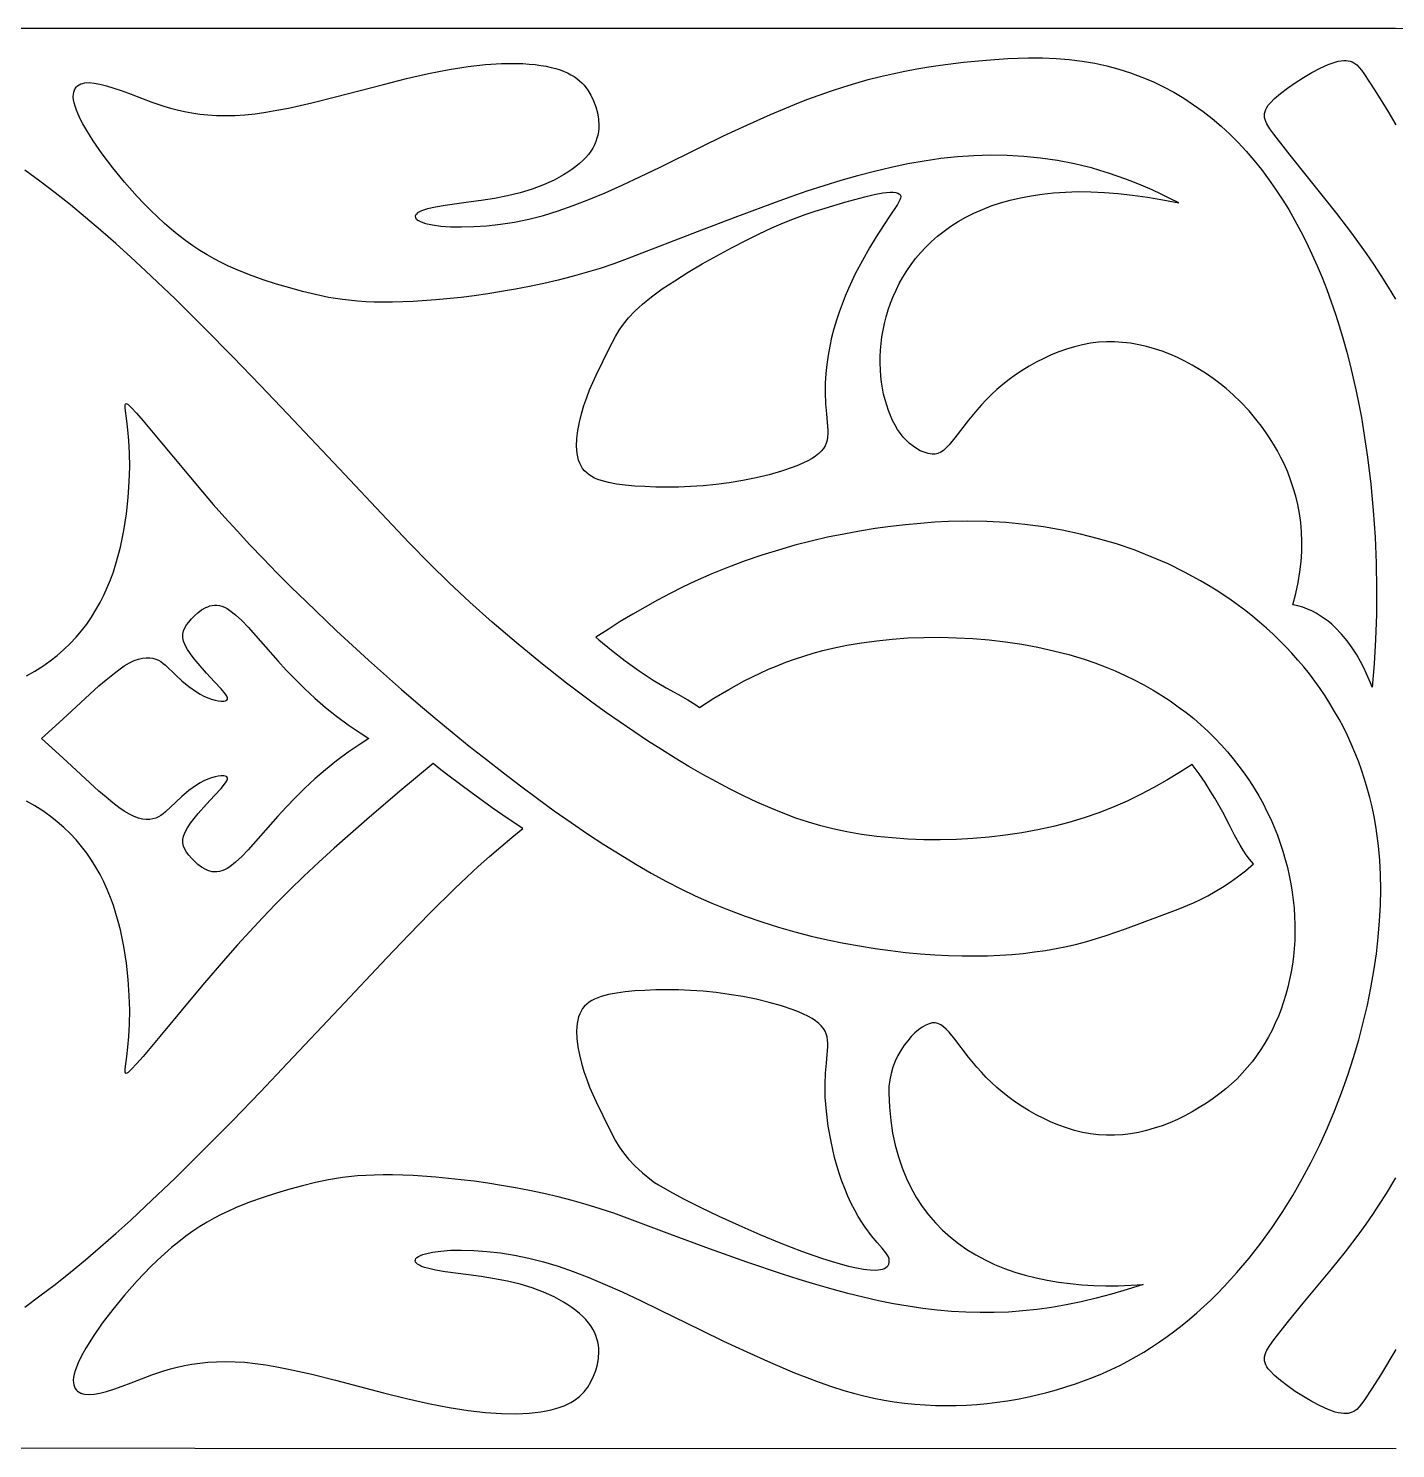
# Model space of a CAD drawing. Extents: x 1205.4 to 1284.4, y 603.9 to 617.9.
# Drawn here: x 1231.42 to 1244.88, y 603.9 to 617.88 of the extents above; entities that cross this region are included whole.
import ezdxf

# ---------------------------------------------------------------- set-up
doc = ezdxf.new("R2010")
doc.units = 0
doc.layers.add('LAYER_1', color=18, linetype='CONTINUOUS')

msp = doc.modelspace()

# ---------------------------------------------------------------- linework, layer by layer
at = {"layer": 'LAYER_1'}
for points in [[(1256.706, 617.871), (1244.879, 617.876), (1233.053, 617.877), (1227.137, 617.874), (1221.216, 617.868)], [(1242.745, 616.159), (1242.657, 616.204), (1242.57, 616.247), (1242.483, 616.288), (1242.396, 616.325), (1242.31, 616.361), (1242.224, 616.394), (1242.139, 616.424), (1242.054, 616.453), (1241.969, 616.479), (1241.885, 616.503), (1241.801, 616.524), (1241.717, 616.544), (1241.55, 616.576), (1241.384, 616.6), (1241.22, 616.617), (1241.055, 616.626), (1240.892, 616.628), (1240.728, 616.623), (1240.565, 616.612), (1240.402, 616.595), (1240.239, 616.571), (1240.076, 616.543), (1239.912, 616.509), (1239.748, 616.47), (1239.583, 616.427), (1239.418, 616.38), (1239.251, 616.328), (1239.084, 616.274), (1238.915, 616.216), (1238.744, 616.155), (1238.399, 616.027), (1238.047, 615.891), (1237.315, 615.608), (1237.184, 615.56), (1237.049, 615.515), (1236.912, 615.474), (1236.773, 615.435), (1236.634, 615.399), (1236.494, 615.367), (1236.354, 615.337), (1236.215, 615.31), (1236.077, 615.286), (1235.942, 615.264), (1235.809, 615.245), (1235.679, 615.229), (1235.432, 615.204), (1235.206, 615.188), (1235.004, 615.182), (1234.911, 615.182), (1234.823, 615.183), (1234.74, 615.187), (1234.66, 615.193), (1234.512, 615.209), (1234.375, 615.23), (1234.245, 615.257), (1234.119, 615.288), (1233.992, 615.323), (1233.863, 615.361), (1233.73, 615.403), (1233.595, 615.451), (1233.458, 615.507), (1233.389, 615.538), (1233.319, 615.572), (1233.25, 615.609), (1233.18, 615.648), (1233.109, 615.691), (1233.039, 615.737), (1232.969, 615.786), (1232.899, 615.84), (1232.829, 615.897), (1232.759, 615.957), (1232.69, 616.021), (1232.622, 616.087), (1232.555, 616.155), (1232.49, 616.224), (1232.365, 616.365), (1232.25, 616.506), (1232.147, 616.643), (1232.058, 616.771), (1231.985, 616.887), (1231.955, 616.939), (1231.93, 616.988), (1231.909, 617.032), (1231.892, 617.073), (1231.88, 617.111), (1231.87, 617.145), (1231.865, 617.175), (1231.862, 617.203), (1231.863, 617.228), (1231.866, 617.25), (1231.872, 617.269), (1231.881, 617.286), (1231.892, 617.3), (1231.904, 617.312), (1231.919, 617.322), (1231.936, 617.33), (1231.954, 617.336), (1231.973, 617.34), (1232.017, 617.343), (1232.067, 617.339), (1232.124, 617.329), (1232.189, 617.312), (1232.261, 617.29), (1232.342, 617.262), (1232.43, 617.228), (1232.636, 617.15), (1232.754, 617.11), (1232.818, 617.092), (1232.885, 617.074), (1232.955, 617.059), (1233.029, 617.045), (1233.106, 617.034), (1233.187, 617.026), (1233.272, 617.02), (1233.361, 617.018), (1233.454, 617.02), (1233.551, 617.027), (1233.652, 617.037), (1233.758, 617.052), (1233.867, 617.071), (1233.979, 617.092), (1234.209, 617.143), (1234.444, 617.202), (1234.915, 617.325), (1235.142, 617.383), (1235.359, 617.433), (1235.561, 617.473), (1235.748, 617.502), (1235.92, 617.521), (1236.078, 617.531), (1236.221, 617.532), (1236.288, 617.53), (1236.35, 617.526), (1236.41, 617.52), (1236.465, 617.513), (1236.518, 617.504), (1236.566, 617.493), (1236.612, 617.481), (1236.654, 617.468), (1236.693, 617.453), (1236.728, 617.438), (1236.761, 617.42), (1236.792, 617.402), (1236.82, 617.383), (1236.845, 617.362), (1236.868, 617.341), (1236.89, 617.318), (1236.927, 617.27), (1236.957, 617.218), (1236.983, 617.164), (1237.005, 617.106), (1237.022, 617.047), (1237.032, 616.985), (1237.036, 616.922), (1237.035, 616.89), (1237.031, 616.859), (1237.025, 616.827), (1237.017, 616.795), (1237.006, 616.763), (1236.992, 616.731), (1236.975, 616.699), (1236.955, 616.668), (1236.932, 616.637), (1236.906, 616.606), (1236.877, 616.576), (1236.844, 616.546), (1236.809, 616.517), (1236.771, 616.488), (1236.731, 616.461), (1236.688, 616.434), (1236.642, 616.408), (1236.594, 616.383), (1236.491, 616.336), (1236.38, 616.295), (1236.262, 616.259), (1236.136, 616.229), (1236.007, 616.204), (1235.878, 616.183), (1235.753, 616.165), (1235.524, 616.134), (1235.429, 616.119), (1235.35, 616.102), (1235.318, 616.092), (1235.291, 616.082), (1235.269, 616.072), (1235.251, 616.061), (1235.239, 616.05), (1235.231, 616.039), (1235.228, 616.028), (1235.229, 616.017), (1235.235, 616.006), (1235.245, 615.996), (1235.26, 615.985), (1235.279, 615.976), (1235.302, 615.966), (1235.329, 615.958), (1235.397, 615.943), (1235.479, 615.932), (1235.576, 615.925), (1235.685, 615.923), (1235.805, 615.926), (1235.932, 615.935), (1236.066, 615.95), (1236.205, 615.971), (1236.347, 616), (1236.489, 616.037), (1236.634, 616.081), (1236.783, 616.133), (1236.937, 616.192), (1237.098, 616.259), (1237.266, 616.335), (1237.444, 616.418), (1237.632, 616.509), (1238.044, 616.711), (1238.264, 616.818), (1238.492, 616.925), (1238.725, 617.029), (1238.963, 617.129), (1239.084, 617.176), (1239.204, 617.221), (1239.325, 617.263), (1239.446, 617.303), (1239.567, 617.339), (1239.688, 617.373), (1239.808, 617.403), (1239.928, 617.431), (1240.047, 617.456), (1240.165, 617.479), (1240.283, 617.499), (1240.399, 617.516), (1240.626, 617.545), (1240.848, 617.565), (1241.061, 617.579), (1241.266, 617.586), (1241.403, 617.587), (1241.536, 617.582), (1241.667, 617.571), (1241.794, 617.555), (1241.917, 617.534), (1242.038, 617.507), (1242.155, 617.476), (1242.27, 617.439), (1242.381, 617.398), (1242.489, 617.353), (1242.594, 617.303), (1242.696, 617.248), (1242.795, 617.189), (1242.891, 617.126), (1242.984, 617.059), (1243.075, 616.989), (1243.162, 616.914), (1243.247, 616.836), (1243.329, 616.754), (1243.408, 616.669), (1243.484, 616.58), (1243.558, 616.489), (1243.629, 616.394), (1243.698, 616.296), (1243.764, 616.196), (1243.827, 616.093), (1243.888, 615.987), (1243.946, 615.879), (1244.002, 615.769), (1244.055, 615.656), (1244.106, 615.541), (1244.155, 615.425), (1244.201, 615.306), (1244.245, 615.186), (1244.287, 615.065), (1244.326, 614.941), (1244.363, 614.817), (1244.398, 614.691), (1244.431, 614.564), (1244.462, 614.436), (1244.491, 614.308), (1244.517, 614.178), (1244.542, 614.048), (1244.564, 613.918), (1244.604, 613.656), (1244.636, 613.393), (1244.66, 613.131), (1244.677, 612.871), (1244.688, 612.613), (1244.692, 612.358), (1244.69, 612.108), (1244.681, 611.863), (1244.667, 611.624), (1244.647, 611.393), (1244.631, 611.438), (1244.594, 611.526), (1244.567, 611.583), (1244.535, 611.645), (1244.497, 611.711), (1244.453, 611.78), (1244.403, 611.849), (1244.347, 611.917), (1244.284, 611.982), (1244.25, 612.013), (1244.215, 612.043), (1244.177, 612.071), (1244.138, 612.097), (1244.098, 612.122), (1244.055, 612.144), (1244.011, 612.163), (1243.965, 612.18), (1243.917, 612.194), (1243.868, 612.205), (1243.897, 612.315), (1243.92, 612.423), (1243.938, 612.528), (1243.949, 612.63), (1243.956, 612.73), (1243.957, 612.828), (1243.953, 612.922), (1243.945, 613.014), (1243.932, 613.104), (1243.916, 613.191), (1243.896, 613.275), (1243.872, 613.356), (1243.846, 613.435), (1243.817, 613.511), (1243.785, 613.584), (1243.751, 613.654), (1243.715, 613.721), (1243.678, 613.786), (1243.639, 613.848), (1243.599, 613.907), (1243.559, 613.963), (1243.518, 614.016), (1243.436, 614.113), (1243.356, 614.199), (1243.28, 614.272), (1243.211, 614.333), (1243.15, 614.382), (1243.084, 614.431), (1243.017, 614.477), (1242.948, 614.521), (1242.877, 614.563), (1242.805, 614.601), (1242.732, 614.637), (1242.657, 614.67), (1242.581, 614.699), (1242.505, 614.724), (1242.427, 614.746), (1242.35, 614.764), (1242.271, 614.778), (1242.192, 614.787), (1242.113, 614.792), (1242.034, 614.792), (1241.954, 614.788), (1241.875, 614.778), (1241.796, 614.763), (1241.718, 614.744), (1241.64, 614.721), (1241.564, 614.694), (1241.488, 614.663), (1241.415, 614.629), (1241.342, 614.592), (1241.272, 614.552), (1241.203, 614.51), (1241.137, 614.466), (1241.074, 614.42), (1241.013, 614.372), (1240.955, 614.323), (1240.9, 614.273), (1240.849, 614.223), (1240.801, 614.172), (1240.756, 614.121), (1240.675, 614.022), (1240.541, 613.846), (1240.483, 613.777), (1240.455, 613.748), (1240.428, 613.724), (1240.401, 613.706), (1240.373, 613.693), (1240.345, 613.687), (1240.317, 613.687), (1240.277, 613.694), (1240.238, 613.706), (1240.2, 613.721), (1240.164, 613.741), (1240.129, 613.764), (1240.095, 613.791), (1240.063, 613.821), (1240.033, 613.855), (1240.004, 613.891), (1239.977, 613.931), (1239.952, 613.973), (1239.928, 614.018), (1239.906, 614.066), (1239.886, 614.116), (1239.869, 614.168), (1239.853, 614.222), (1239.839, 614.278), (1239.828, 614.336), (1239.819, 614.395), (1239.812, 614.456), (1239.807, 614.518), (1239.805, 614.581), (1239.806, 614.645), (1239.809, 614.709), (1239.814, 614.775), (1239.822, 614.841), (1239.833, 614.907), (1239.847, 614.973), (1239.864, 615.039), (1239.884, 615.106), (1239.906, 615.172), (1239.932, 615.237), (1239.961, 615.302), (1239.993, 615.366), (1240.028, 615.429), (1240.067, 615.491), (1240.109, 615.552), (1240.154, 615.611), (1240.203, 615.669), (1240.255, 615.725), (1240.311, 615.78), (1240.371, 615.832), (1240.435, 615.882), (1240.502, 615.93), (1240.573, 615.975), (1240.648, 616.018), (1240.727, 616.058), (1240.811, 616.095), (1240.898, 616.129), (1240.989, 616.16), (1241.085, 616.187), (1241.185, 616.21), (1241.29, 616.23), (1241.399, 616.246), (1241.512, 616.258), (1241.63, 616.266), (1241.753, 616.27), (1241.88, 616.269), (1242.012, 616.263), (1242.149, 616.252), (1242.29, 616.237), (1242.437, 616.216), (1242.589, 616.19), (1242.745, 616.159)], [(1244.882, 615.211), (1244.81, 615.331), (1244.737, 615.445), (1244.664, 615.555), (1244.592, 615.66), (1244.447, 615.862), (1244.3, 616.054), (1243.999, 616.432), (1243.842, 616.628), (1243.68, 616.835), (1243.641, 616.889), (1243.612, 616.936), (1243.602, 616.959), (1243.594, 616.98), (1243.59, 617), (1243.588, 617.02), (1243.589, 617.04), (1243.594, 617.06), (1243.601, 617.079), (1243.612, 617.099), (1243.626, 617.12), (1243.643, 617.141), (1243.688, 617.186), (1243.746, 617.236), (1243.815, 617.288), (1243.892, 617.342), (1243.973, 617.394), (1244.056, 617.442), (1244.137, 617.485), (1244.214, 617.52), (1244.283, 617.544), (1244.314, 617.553), (1244.342, 617.558), (1244.368, 617.56), (1244.392, 617.56), (1244.413, 617.558), (1244.433, 617.554), (1244.451, 617.547), (1244.468, 617.539), (1244.497, 617.519), (1244.522, 617.493), (1244.545, 617.464), (1244.567, 617.434), (1244.679, 617.262), (1244.803, 617.061), (1244.882, 616.928)], [(1243.479, 609.655), (1243.441, 609.7), (1243.407, 609.745), (1243.377, 609.791), (1243.348, 609.838), (1243.294, 609.936), (1243.24, 610.044), (1243.178, 610.164), (1243.101, 610.3), (1243.055, 610.375), (1243.003, 610.455), (1242.944, 610.541), (1242.877, 610.633), (1242.753, 610.555), (1242.628, 610.479), (1242.5, 610.406), (1242.369, 610.338), (1242.235, 610.273), (1242.098, 610.213), (1241.957, 610.158), (1241.812, 610.107), (1241.663, 610.063), (1241.511, 610.023), (1241.356, 609.989), (1241.198, 609.96), (1241.039, 609.936), (1240.878, 609.918), (1240.717, 609.904), (1240.556, 609.896), (1240.395, 609.892), (1240.236, 609.893), (1240.078, 609.899), (1239.923, 609.91), (1239.771, 609.925), (1239.622, 609.945), (1239.478, 609.97), (1239.338, 609.999), (1239.22, 610.028), (1239.099, 610.064), (1238.975, 610.106), (1238.849, 610.153), (1238.721, 610.205), (1238.591, 610.262), (1238.46, 610.324), (1238.327, 610.391), (1238.193, 610.461), (1238.059, 610.536), (1237.923, 610.614), (1237.788, 610.695), (1237.652, 610.779), (1237.516, 610.867), (1237.381, 610.956), (1237.246, 611.048), (1237.112, 611.142), (1236.979, 611.238), (1236.718, 611.434), (1236.464, 611.633), (1236.22, 611.833), (1235.986, 612.033), (1235.766, 612.23), (1235.561, 612.422), (1235.373, 612.606), (1235.166, 612.818), (1234.947, 613.047), (1234.478, 613.545), (1233.97, 614.084), (1233.704, 614.363), (1233.431, 614.646), (1233.15, 614.931), (1232.864, 615.214), (1232.574, 615.491), (1232.427, 615.627), (1232.279, 615.76), (1232.131, 615.89), (1231.982, 616.017), (1231.833, 616.141), (1231.683, 616.26), (1231.533, 616.374), (1231.383, 616.483)], [(1231.4, 611.505), (1231.483, 611.552), (1231.561, 611.601), (1231.635, 611.652), (1231.704, 611.707), (1231.77, 611.764), (1231.832, 611.823), (1231.89, 611.885), (1231.944, 611.949), (1231.994, 612.015), (1232.041, 612.084), (1232.085, 612.154), (1232.125, 612.226), (1232.162, 612.299), (1232.196, 612.374), (1232.227, 612.451), (1232.256, 612.529), (1232.282, 612.609), (1232.305, 612.69), (1232.325, 612.771), (1232.344, 612.853), (1232.36, 612.935), (1232.385, 613.099), (1232.403, 613.26), (1232.413, 613.415), (1232.417, 613.562), (1232.416, 613.698), (1232.41, 613.82), (1232.4, 613.926), (1232.389, 614.015), (1232.372, 614.139), (1232.372, 614.171), (1232.375, 614.18), (1232.381, 614.184), (1232.389, 614.182), (1232.401, 614.174), (1232.435, 614.143), (1232.485, 614.089), (1232.549, 614.016), (1232.713, 613.819), (1233.132, 613.316), (1233.24, 613.191), (1233.354, 613.062), (1233.474, 612.931), (1233.6, 612.796), (1233.731, 612.659), (1233.867, 612.519), (1234.008, 612.378), (1234.153, 612.236), (1234.454, 611.948), (1234.768, 611.659), (1235.093, 611.372), (1235.258, 611.23), (1235.424, 611.09), (1235.591, 610.951), (1235.759, 610.814), (1235.928, 610.681), (1236.096, 610.55), (1236.264, 610.422), (1236.431, 610.298), (1236.597, 610.178), (1236.762, 610.063), (1236.925, 609.952), (1237.086, 609.846), (1237.244, 609.746), (1237.399, 609.652), (1237.551, 609.564), (1237.7, 609.483), (1237.844, 609.408), (1237.984, 609.341), (1238.147, 609.269), (1238.311, 609.202), (1238.475, 609.141), (1238.639, 609.085), (1238.803, 609.033), (1238.965, 608.987), (1239.127, 608.945), (1239.288, 608.908), (1239.446, 608.875), (1239.603, 608.847), (1239.757, 608.822), (1239.908, 608.801), (1240.056, 608.784), (1240.201, 608.771), (1240.342, 608.76), (1240.478, 608.754), (1240.611, 608.75), (1240.739, 608.749), (1240.863, 608.751), (1240.983, 608.756), (1241.1, 608.764), (1241.214, 608.774), (1241.324, 608.788), (1241.432, 608.803), (1241.537, 608.822), (1241.639, 608.843), (1241.74, 608.866), (1241.839, 608.891), (1241.936, 608.919), (1242.031, 608.949), (1242.126, 608.982), (1242.219, 609.016), (1242.581, 609.149), (1242.739, 609.209), (1242.888, 609.271), (1242.96, 609.305), (1243.032, 609.342), (1243.104, 609.382), (1243.176, 609.426), (1243.249, 609.475), (1243.323, 609.529), (1243.4, 609.588), (1243.479, 609.655)], [(1231.383, 605.293), (1231.533, 605.403), (1231.683, 605.517), (1231.833, 605.636), (1231.982, 605.759), (1232.131, 605.886), (1232.279, 606.016), (1232.427, 606.15), (1232.574, 606.286), (1232.864, 606.563), (1233.15, 606.846), (1233.431, 607.13), (1233.704, 607.413), (1233.97, 607.693), (1234.478, 608.232), (1234.947, 608.73), (1235.166, 608.958), (1235.373, 609.17), (1235.618, 609.412), (1235.735, 609.523), (1235.849, 609.629), (1235.96, 609.729), (1236.07, 609.824), (1236.178, 609.915), (1236.286, 610.002), (1236.142, 610.097), (1235.984, 610.207), (1235.778, 610.356), (1235.561, 610.517), (1235.479, 610.581), (1235.405, 610.642), (1235.077, 610.371), (1234.75, 610.092), (1234.589, 609.952), (1234.431, 609.811), (1234.278, 609.671), (1234.131, 609.533), (1233.989, 609.395), (1233.853, 609.258), (1233.723, 609.124), (1233.598, 608.99), (1233.477, 608.857), (1233.36, 608.725), (1233.132, 608.461), (1232.713, 607.957), (1232.549, 607.761), (1232.485, 607.687), (1232.435, 607.634), (1232.401, 607.602), (1232.389, 607.595), (1232.381, 607.593), (1232.375, 607.596), (1232.372, 607.605), (1232.372, 607.638), (1232.389, 607.761), (1232.4, 607.85), (1232.41, 607.956), (1232.416, 608.079), (1232.417, 608.214), (1232.413, 608.361), (1232.403, 608.516), (1232.385, 608.677), (1232.36, 608.841), (1232.344, 608.923), (1232.325, 609.006), (1232.305, 609.087), (1232.282, 609.168), (1232.256, 609.247), (1232.227, 609.325), (1232.196, 609.402), (1232.162, 609.477), (1232.125, 609.551), (1232.085, 609.623), (1232.041, 609.693), (1231.994, 609.761), (1231.944, 609.827), (1231.89, 609.891), (1231.832, 609.953), (1231.77, 610.013), (1231.704, 610.07), (1231.635, 610.124), (1231.561, 610.176), (1231.483, 610.225), (1231.4, 610.271)], [(1244.882, 604.877), (1244.729, 604.622), (1244.649, 604.496), (1244.567, 604.372), (1244.545, 604.341), (1244.522, 604.312), (1244.497, 604.287), (1244.468, 604.266), (1244.451, 604.258), (1244.433, 604.252), (1244.413, 604.247), (1244.392, 604.245), (1244.368, 604.245), (1244.342, 604.248), (1244.314, 604.253), (1244.283, 604.261), (1244.214, 604.286), (1244.137, 604.321), (1244.056, 604.364), (1243.973, 604.412), (1243.892, 604.464), (1243.815, 604.517), (1243.746, 604.57), (1243.688, 604.62), (1243.643, 604.665), (1243.626, 604.686), (1243.612, 604.706), (1243.601, 604.726), (1243.594, 604.746), (1243.589, 604.765), (1243.588, 604.785), (1243.59, 604.805), (1243.594, 604.826), (1243.602, 604.847), (1243.612, 604.869), (1243.641, 604.917), (1243.68, 604.971), (1243.826, 605.156), (1243.969, 605.331), (1244.249, 605.667), (1244.386, 605.837), (1244.521, 606.015), (1244.588, 606.108), (1244.656, 606.205), (1244.722, 606.306), (1244.789, 606.412), (1244.882, 606.566)], [(1218.057, 603.909), (1221.216, 603.908), (1233.059, 603.905), (1244.886, 603.901)]]:
    msp.add_lwpolyline(points, dxfattribs=at)
for points in [[(1238.614, 615.856), (1238.739, 615.913), (1238.854, 615.963), (1238.963, 616.006), (1239.066, 616.044), (1239.165, 616.078), (1239.262, 616.109), (1239.456, 616.166), (1239.653, 616.219), (1239.746, 616.241), (1239.831, 616.257), (1239.903, 616.265), (1239.933, 616.265), (1239.959, 616.262), (1239.98, 616.256), (1239.995, 616.247), (1240.004, 616.234), (1240.007, 616.218), (1240.005, 616.206), (1239.998, 616.189), (1239.974, 616.145), (1239.888, 616.013), (1239.767, 615.827), (1239.699, 615.716), (1239.63, 615.593), (1239.56, 615.46), (1239.493, 615.317), (1239.46, 615.242), (1239.43, 615.164), (1239.401, 615.085), (1239.374, 615.004), (1239.349, 614.921), (1239.327, 614.836), (1239.308, 614.749), (1239.292, 614.66), (1239.279, 614.57), (1239.269, 614.479), (1239.264, 614.386), (1239.263, 614.292), (1239.267, 614.181), (1239.276, 614.083), (1239.284, 613.997), (1239.289, 613.922), (1239.289, 613.888), (1239.287, 613.855), (1239.282, 613.825), (1239.273, 613.796), (1239.262, 613.768), (1239.246, 613.742), (1239.225, 613.716), (1239.2, 613.692), (1239.169, 613.668), (1239.134, 613.645), (1239.094, 613.622), (1239.049, 613.6), (1239, 613.579), (1238.948, 613.558), (1238.835, 613.52), (1238.713, 613.485), (1238.584, 613.454), (1238.452, 613.428), (1238.319, 613.406), (1238.189, 613.389), (1238.062, 613.376), (1237.939, 613.367), (1237.82, 613.363), (1237.705, 613.361), (1237.595, 613.363), (1237.489, 613.367), (1237.39, 613.373), (1237.296, 613.381), (1237.209, 613.392), (1237.13, 613.407), (1237.058, 613.427), (1237.025, 613.439), (1236.994, 613.452), (1236.966, 613.467), (1236.94, 613.484), (1236.916, 613.502), (1236.895, 613.523), (1236.876, 613.546), (1236.86, 613.571), (1236.847, 613.598), (1236.836, 613.628), (1236.828, 613.659), (1236.822, 613.693), (1236.819, 613.728), (1236.817, 613.764), (1236.82, 613.841), (1236.83, 613.92), (1236.845, 614.002), (1236.865, 614.084), (1236.889, 614.165), (1236.916, 614.243), (1236.945, 614.319), (1236.976, 614.392), (1237.008, 614.463), (1237.074, 614.598), (1237.138, 614.725), (1237.201, 614.846), (1237.237, 614.906), (1237.279, 614.967), (1237.329, 615.029), (1237.39, 615.094), (1237.464, 615.163), (1237.554, 615.236), (1237.66, 615.313), (1237.782, 615.394), (1237.914, 615.477), (1238.053, 615.559), (1238.197, 615.64), (1238.34, 615.718), (1238.481, 615.79)], [(1242.395, 605.516), (1242.238, 605.466), (1242.083, 605.42), (1241.932, 605.38), (1241.783, 605.345), (1241.637, 605.315), (1241.492, 605.29), (1241.35, 605.27), (1241.208, 605.255), (1241.067, 605.245), (1240.927, 605.239), (1240.788, 605.239), (1240.648, 605.242), (1240.508, 605.25), (1240.367, 605.263), (1240.225, 605.28), (1240.081, 605.301), (1239.936, 605.327), (1239.789, 605.356), (1239.639, 605.39), (1239.486, 605.428), (1239.331, 605.47), (1239.172, 605.515), (1239.009, 605.565), (1238.842, 605.618), (1238.494, 605.735), (1238.125, 605.866), (1237.733, 606.011), (1237.315, 606.169), (1237.184, 606.217), (1237.049, 606.261), (1236.912, 606.303), (1236.773, 606.342), (1236.634, 606.377), (1236.494, 606.41), (1236.354, 606.44), (1236.215, 606.467), (1236.077, 606.491), (1235.942, 606.512), (1235.809, 606.531), (1235.679, 606.547), (1235.432, 606.573), (1235.206, 606.588), (1235.004, 606.595), (1234.911, 606.595), (1234.823, 606.593), (1234.74, 606.589), (1234.66, 606.584), (1234.512, 606.568), (1234.375, 606.546), (1234.245, 606.519), (1234.119, 606.488), (1233.992, 606.453), (1233.863, 606.416), (1233.73, 606.373), (1233.595, 606.325), (1233.458, 606.269), (1233.389, 606.238), (1233.319, 606.204), (1233.25, 606.168), (1233.18, 606.128), (1233.109, 606.086), (1233.039, 606.04), (1232.969, 605.99), (1232.899, 605.937), (1232.829, 605.88), (1232.759, 605.819), (1232.69, 605.756), (1232.622, 605.69), (1232.555, 605.622), (1232.49, 605.552), (1232.365, 605.411), (1232.25, 605.27), (1232.147, 605.134), (1232.058, 605.005), (1231.985, 604.889), (1231.955, 604.837), (1231.93, 604.789), (1231.909, 604.744), (1231.892, 604.703), (1231.88, 604.666), (1231.87, 604.632), (1231.865, 604.601), (1231.862, 604.573), (1231.863, 604.549), (1231.866, 604.527), (1231.872, 604.508), (1231.881, 604.491), (1231.892, 604.477), (1231.904, 604.465), (1231.919, 604.455), (1231.936, 604.447), (1231.954, 604.441), (1231.973, 604.437), (1232.017, 604.434), (1232.067, 604.438), (1232.124, 604.448), (1232.189, 604.464), (1232.261, 604.487), (1232.342, 604.515), (1232.43, 604.549), (1232.636, 604.627), (1232.754, 604.666), (1232.818, 604.685), (1232.885, 604.702), (1232.955, 604.718), (1233.029, 604.731), (1233.106, 604.743), (1233.187, 604.751), (1233.272, 604.756), (1233.361, 604.758), (1233.454, 604.756), (1233.551, 604.75), (1233.652, 604.739), (1233.758, 604.724), (1233.867, 604.706), (1233.979, 604.684), (1234.209, 604.633), (1234.444, 604.575), (1234.915, 604.451), (1235.142, 604.394), (1235.359, 604.344), (1235.561, 604.304), (1235.748, 604.275), (1235.92, 604.256), (1236.078, 604.246), (1236.221, 604.244), (1236.288, 604.246), (1236.35, 604.25), (1236.41, 604.256), (1236.465, 604.264), (1236.518, 604.273), (1236.566, 604.283), (1236.612, 604.295), (1236.654, 604.309), (1236.693, 604.323), (1236.728, 604.339), (1236.761, 604.356), (1236.792, 604.375), (1236.82, 604.394), (1236.845, 604.415), (1236.868, 604.436), (1236.89, 604.459), (1236.927, 604.507), (1236.957, 604.558), (1236.983, 604.613), (1237.005, 604.67), (1237.022, 604.73), (1237.032, 604.792), (1237.036, 604.854), (1237.035, 604.886), (1237.031, 604.918), (1237.025, 604.95), (1237.017, 604.982), (1237.006, 605.014), (1236.992, 605.046), (1236.975, 605.077), (1236.955, 605.109), (1236.932, 605.14), (1236.906, 605.171), (1236.877, 605.201), (1236.844, 605.231), (1236.809, 605.26), (1236.771, 605.288), (1236.731, 605.316), (1236.688, 605.343), (1236.642, 605.369), (1236.594, 605.394), (1236.491, 605.44), (1236.38, 605.482), (1236.262, 605.518), (1236.136, 605.548), (1236.007, 605.573), (1235.878, 605.593), (1235.753, 605.611), (1235.524, 605.642), (1235.429, 605.658), (1235.35, 605.675), (1235.318, 605.684), (1235.291, 605.694), (1235.269, 605.705), (1235.251, 605.715), (1235.239, 605.726), (1235.231, 605.737), (1235.228, 605.748), (1235.229, 605.759), (1235.235, 605.77), (1235.245, 605.781), (1235.26, 605.791), (1235.279, 605.801), (1235.302, 605.81), (1235.329, 605.819), (1235.397, 605.834), (1235.479, 605.845), (1235.576, 605.852), (1235.685, 605.854), (1235.805, 605.851), (1235.932, 605.842), (1236.066, 605.827), (1236.205, 605.805), (1236.347, 605.776), (1236.489, 605.74), (1236.634, 605.696), (1236.783, 605.644), (1236.937, 605.585), (1237.098, 605.517), (1237.266, 605.442), (1237.444, 605.359), (1237.632, 605.268), (1238.044, 605.066), (1238.264, 604.959), (1238.492, 604.852), (1238.725, 604.747), (1238.963, 604.648), (1239.084, 604.601), (1239.204, 604.556), (1239.325, 604.513), (1239.446, 604.474), (1239.544, 604.445), (1239.643, 604.419), (1239.743, 604.396), (1239.843, 604.377), (1239.944, 604.361), (1240.045, 604.347), (1240.147, 604.337), (1240.249, 604.33), (1240.35, 604.326), (1240.452, 604.324), (1240.554, 604.325), (1240.655, 604.329), (1240.756, 604.336), (1240.857, 604.345), (1240.957, 604.357), (1241.057, 604.372), (1241.156, 604.388), (1241.253, 604.408), (1241.35, 604.429), (1241.446, 604.453), (1241.541, 604.479), (1241.634, 604.508), (1241.727, 604.538), (1241.817, 604.57), (1241.906, 604.605), (1241.993, 604.641), (1242.079, 604.68), (1242.163, 604.72), (1242.244, 604.762), (1242.324, 604.806), (1242.401, 604.851), (1242.476, 604.898), (1242.554, 604.95), (1242.63, 605.004), (1242.705, 605.059), (1242.778, 605.117), (1242.851, 605.176), (1242.921, 605.236), (1242.991, 605.299), (1243.059, 605.363), (1243.125, 605.428), (1243.191, 605.495), (1243.317, 605.633), (1243.438, 605.776), (1243.554, 605.924), (1243.664, 606.076), (1243.768, 606.233), (1243.867, 606.392), (1243.961, 606.555), (1244.049, 606.721), (1244.132, 606.889), (1244.209, 607.059), (1244.282, 607.23), (1244.348, 607.403), (1244.41, 607.576), (1244.466, 607.749), (1244.516, 607.922), (1244.561, 608.094), (1244.601, 608.266), (1244.636, 608.436), (1244.666, 608.604), (1244.69, 608.77), (1244.708, 608.933), (1244.722, 609.093), (1244.73, 609.249), (1244.734, 609.402), (1244.731, 609.55), (1244.724, 609.693), (1244.711, 609.831), (1244.699, 609.93), (1244.684, 610.027), (1244.667, 610.122), (1244.647, 610.216), (1244.625, 610.309), (1244.6, 610.4), (1244.573, 610.49), (1244.544, 610.579), (1244.513, 610.666), (1244.479, 610.751), (1244.443, 610.835), (1244.405, 610.918), (1244.365, 610.999), (1244.323, 611.078), (1244.279, 611.156), (1244.233, 611.233), (1244.185, 611.308), (1244.135, 611.382), (1244.084, 611.454), (1244.03, 611.524), (1243.975, 611.593), (1243.918, 611.661), (1243.859, 611.727), (1243.798, 611.791), (1243.736, 611.854), (1243.673, 611.915), (1243.608, 611.975), (1243.541, 612.033), (1243.473, 612.09), (1243.404, 612.145), (1243.333, 612.198), (1243.26, 612.25), (1243.187, 612.3), (1243.112, 612.349), (1243.036, 612.396), (1242.959, 612.441), (1242.801, 612.527), (1242.639, 612.606), (1242.473, 612.678), (1242.304, 612.744), (1242.131, 612.803), (1241.955, 612.855), (1241.777, 612.901), (1241.596, 612.939), (1241.413, 612.971), (1241.228, 612.996), (1241.042, 613.013), (1240.855, 613.024), (1240.667, 613.027), (1240.478, 613.023), (1240.342, 613.016), (1240.201, 613.006), (1240.056, 612.993), (1239.908, 612.975), (1239.757, 612.955), (1239.603, 612.93), (1239.446, 612.901), (1239.288, 612.869), (1239.127, 612.831), (1238.965, 612.79), (1238.803, 612.743), (1238.639, 612.692), (1238.475, 612.636), (1238.311, 612.575), (1238.147, 612.508), (1237.984, 612.436), (1237.86, 612.377), (1237.737, 612.315), (1237.614, 612.25), (1237.491, 612.182), (1237.369, 612.112), (1237.247, 612.039), (1237.126, 611.963), (1237.005, 611.886), (1237.034, 611.861), (1237.16, 611.758), (1237.295, 611.654), (1237.434, 611.554), (1237.57, 611.464), (1237.698, 611.388), (1237.812, 611.324), (1237.91, 611.269), (1237.989, 611.221), (1238.026, 611.194), (1238.169, 611.285), (1238.315, 611.372), (1238.467, 611.455), (1238.625, 611.533), (1238.707, 611.57), (1238.79, 611.605), (1238.876, 611.639), (1238.963, 611.67), (1239.053, 611.7), (1239.145, 611.728), (1239.24, 611.754), (1239.338, 611.778), (1239.478, 611.807), (1239.622, 611.831), (1239.771, 611.851), (1239.923, 611.867), (1240.078, 611.878), (1240.236, 611.884), (1240.395, 611.885), (1240.556, 611.881), (1240.717, 611.872), (1240.878, 611.859), (1241.039, 611.84), (1241.198, 611.816), (1241.356, 611.788), (1241.511, 611.753), (1241.663, 611.714), (1241.812, 611.669), (1241.918, 611.633), (1242.02, 611.595), (1242.12, 611.554), (1242.217, 611.51), (1242.311, 611.464), (1242.402, 611.416), (1242.491, 611.366), (1242.577, 611.313), (1242.66, 611.259), (1242.74, 611.202), (1242.817, 611.144), (1242.892, 611.084), (1242.963, 611.022), (1243.033, 610.958), (1243.099, 610.893), (1243.162, 610.826), (1243.223, 610.758), (1243.281, 610.689), (1243.337, 610.618), (1243.39, 610.546), (1243.44, 610.473), (1243.487, 610.399), (1243.532, 610.324), (1243.574, 610.248), (1243.613, 610.172), (1243.65, 610.094), (1243.684, 610.016), (1243.715, 609.938), (1243.744, 609.859), (1243.77, 609.779), (1243.793, 609.699), (1243.814, 609.619), (1243.832, 609.539), (1243.848, 609.459), (1243.861, 609.378), (1243.872, 609.298), (1243.88, 609.218), (1243.885, 609.138), (1243.888, 609.059), (1243.888, 608.979), (1243.886, 608.901), (1243.881, 608.822), (1243.874, 608.745), (1243.864, 608.668), (1243.851, 608.592), (1243.836, 608.516), (1243.819, 608.442), (1243.799, 608.369), (1243.777, 608.296), (1243.752, 608.225), (1243.725, 608.155), (1243.695, 608.087), (1243.663, 608.019), (1243.628, 607.954), (1243.591, 607.89), (1243.552, 607.827), (1243.51, 607.766), (1243.466, 607.707), (1243.419, 607.65), (1243.37, 607.595), (1243.319, 607.541), (1243.265, 607.49), (1243.209, 607.441), (1243.15, 607.395), (1243.084, 607.346), (1243.017, 607.3), (1242.947, 607.256), (1242.877, 607.215), (1242.804, 607.176), (1242.731, 607.14), (1242.656, 607.108), (1242.581, 607.078), (1242.504, 607.053), (1242.427, 607.031), (1242.349, 607.013), (1242.271, 606.999), (1242.192, 606.99), (1242.113, 606.985), (1242.034, 606.984), (1241.954, 606.989), (1241.875, 606.999), (1241.796, 607.013), (1241.718, 607.032), (1241.64, 607.056), (1241.564, 607.083), (1241.488, 607.113), (1241.415, 607.148), (1241.342, 607.185), (1241.272, 607.224), (1241.203, 607.267), (1241.137, 607.311), (1241.074, 607.357), (1241.013, 607.405), (1240.955, 607.454), (1240.9, 607.503), (1240.849, 607.554), (1240.801, 607.605), (1240.756, 607.655), (1240.676, 607.754), (1240.541, 607.93), (1240.483, 608), (1240.455, 608.028), (1240.428, 608.052), (1240.401, 608.071), (1240.373, 608.083), (1240.345, 608.09), (1240.317, 608.09), (1240.286, 608.082), (1240.253, 608.069), (1240.219, 608.049), (1240.183, 608.023), (1240.147, 607.992), (1240.111, 607.956), (1240.076, 607.915), (1240.042, 607.87), (1240.01, 607.82), (1239.98, 607.768), (1239.953, 607.712), (1239.931, 607.653), (1239.912, 607.592), (1239.899, 607.529), (1239.891, 607.464), (1239.889, 607.398), (1239.896, 607.262), (1239.909, 607.131), (1239.928, 607.006), (1239.953, 606.886), (1239.984, 606.772), (1240.021, 606.664), (1240.063, 606.56), (1240.11, 606.463), (1240.163, 606.37), (1240.22, 606.282), (1240.282, 606.2), (1240.349, 606.122), (1240.42, 606.05), (1240.496, 605.982), (1240.576, 605.919), (1240.659, 605.861), (1240.747, 605.807), (1240.838, 605.758), (1240.932, 605.714), (1241.03, 605.674), (1241.131, 605.638), (1241.234, 605.607), (1241.341, 605.58), (1241.45, 605.557), (1241.561, 605.538), (1241.675, 605.524), (1241.791, 605.513), (1241.909, 605.506), (1242.028, 605.503), (1242.149, 605.504), (1242.272, 605.508)], [(1231.549, 610.888), (1231.758, 611.079), (1232.114, 611.406), (1232.185, 611.467), (1232.25, 611.52), (1232.309, 611.566), (1232.363, 611.603), (1232.414, 611.633), (1232.46, 611.655), (1232.504, 611.671), (1232.543, 611.68), (1232.58, 611.684), (1232.614, 611.684), (1232.645, 611.679), (1232.673, 611.67), (1232.7, 611.659), (1232.724, 611.645), (1232.748, 611.628), (1232.771, 611.609), (1232.87, 611.513), (1232.931, 611.457), (1233, 611.401), (1233.073, 611.349), (1233.11, 611.325), (1233.148, 611.305), (1233.186, 611.288), (1233.222, 611.275), (1233.257, 611.265), (1233.289, 611.258), (1233.318, 611.255), (1233.342, 611.255), (1233.361, 611.259), (1233.374, 611.265), (1233.38, 611.275), (1233.379, 611.289), (1233.372, 611.305), (1233.359, 611.326), (1233.316, 611.379), (1233.253, 611.447), (1233.174, 611.532), (1233.091, 611.626), (1233.052, 611.674), (1233.017, 611.721), (1232.986, 611.766), (1232.963, 611.808), (1232.948, 611.847), (1232.94, 611.883), (1232.94, 611.916), (1232.947, 611.947), (1232.959, 611.977), (1232.977, 612.006), (1232.999, 612.035), (1233.025, 612.065), (1233.055, 612.096), (1233.089, 612.127), (1233.125, 612.154), (1233.165, 612.177), (1233.185, 612.186), (1233.207, 612.193), (1233.229, 612.198), (1233.252, 612.201), (1233.276, 612.2), (1233.3, 612.197), (1233.325, 612.191), (1233.351, 612.181), (1233.377, 612.167), (1233.404, 612.15), (1233.46, 612.106), (1233.52, 612.05), (1233.582, 611.985), (1233.874, 611.654), (1233.958, 611.562), (1234.048, 611.47), (1234.142, 611.377), (1234.241, 611.285), (1234.345, 611.195), (1234.454, 611.107), (1234.567, 611.023), (1234.685, 610.943), (1234.772, 610.888), (1234.685, 610.834), (1234.567, 610.754), (1234.454, 610.669), (1234.345, 610.582), (1234.241, 610.491), (1234.142, 610.399), (1234.048, 610.307), (1233.958, 610.214), (1233.874, 610.123), (1233.582, 609.792), (1233.52, 609.726), (1233.46, 609.671), (1233.404, 609.627), (1233.377, 609.609), (1233.351, 609.596), (1233.325, 609.586), (1233.3, 609.579), (1233.276, 609.576), (1233.252, 609.576), (1233.229, 609.578), (1233.207, 609.583), (1233.185, 609.59), (1233.165, 609.599), (1233.125, 609.622), (1233.089, 609.65), (1233.055, 609.68), (1233.025, 609.711), (1232.999, 609.741), (1232.977, 609.771), (1232.959, 609.8), (1232.947, 609.83), (1232.94, 609.861), (1232.94, 609.894), (1232.948, 609.929), (1232.963, 609.968), (1232.986, 610.01), (1233.017, 610.056), (1233.052, 610.103), (1233.091, 610.15), (1233.174, 610.244), (1233.253, 610.329), (1233.316, 610.398), (1233.359, 610.451), (1233.372, 610.471), (1233.379, 610.488), (1233.38, 610.501), (1233.374, 610.511), (1233.361, 610.518), (1233.342, 610.521), (1233.318, 610.521), (1233.289, 610.518), (1233.257, 610.512), (1233.222, 610.502), (1233.186, 610.488), (1233.148, 610.471), (1233.11, 610.451), (1233.073, 610.428), (1233, 610.376), (1232.931, 610.319), (1232.87, 610.263), (1232.771, 610.168), (1232.748, 610.149), (1232.724, 610.132), (1232.7, 610.118), (1232.673, 610.106), (1232.645, 610.098), (1232.614, 610.093), (1232.58, 610.092), (1232.543, 610.096), (1232.504, 610.106), (1232.46, 610.121), (1232.414, 610.144), (1232.363, 610.173), (1232.309, 610.211), (1232.25, 610.256), (1232.185, 610.31), (1232.114, 610.371), (1231.758, 610.698)], [(1239.895, 605.75), (1239.892, 605.769), (1239.886, 605.788), (1239.875, 605.807), (1239.861, 605.827), (1239.824, 605.873), (1239.777, 605.928), (1239.72, 605.996), (1239.658, 606.08), (1239.624, 606.13), (1239.59, 606.185), (1239.556, 606.246), (1239.521, 606.313), (1239.487, 606.385), (1239.456, 606.459), (1239.428, 606.534), (1239.402, 606.611), (1239.378, 606.688), (1239.357, 606.766), (1239.338, 606.844), (1239.321, 606.922), (1239.294, 607.075), (1239.276, 607.221), (1239.265, 607.359), (1239.263, 607.485), (1239.267, 607.596), (1239.276, 607.694), (1239.284, 607.779), (1239.289, 607.855), (1239.289, 607.889), (1239.287, 607.921), (1239.282, 607.952), (1239.273, 607.981), (1239.262, 608.008), (1239.246, 608.035), (1239.225, 608.06), (1239.2, 608.085), (1239.169, 608.109), (1239.134, 608.132), (1239.094, 608.155), (1239.049, 608.177), (1239, 608.198), (1238.948, 608.218), (1238.835, 608.257), (1238.713, 608.291), (1238.584, 608.322), (1238.452, 608.349), (1238.319, 608.371), (1238.189, 608.388), (1238.062, 608.401), (1237.939, 608.409), (1237.82, 608.414), (1237.705, 608.415), (1237.595, 608.414), (1237.489, 608.41), (1237.39, 608.404), (1237.296, 608.395), (1237.209, 608.384), (1237.13, 608.369), (1237.058, 608.35), (1237.025, 608.338), (1236.994, 608.325), (1236.966, 608.31), (1236.94, 608.293), (1236.916, 608.274), (1236.895, 608.254), (1236.876, 608.231), (1236.86, 608.206), (1236.847, 608.178), (1236.836, 608.149), (1236.828, 608.117), (1236.822, 608.084), (1236.819, 608.049), (1236.817, 608.012), (1236.82, 607.936), (1236.83, 607.856), (1236.845, 607.775), (1236.865, 607.693), (1236.889, 607.612), (1236.916, 607.534), (1236.945, 607.458), (1236.976, 607.385), (1237.008, 607.314), (1237.074, 607.179), (1237.138, 607.052), (1237.201, 606.931), (1237.237, 606.871), (1237.279, 606.81), (1237.329, 606.748), (1237.39, 606.682), (1237.464, 606.614), (1237.554, 606.541), (1237.584, 606.52), (1237.624, 606.495), (1237.73, 606.433), (1237.869, 606.359), (1238.032, 606.277), (1238.216, 606.189), (1238.413, 606.098), (1238.619, 606.008), (1238.827, 605.922), (1239.032, 605.843), (1239.228, 605.774), (1239.321, 605.744), (1239.41, 605.718), (1239.493, 605.696), (1239.571, 605.679), (1239.642, 605.667), (1239.705, 605.66), (1239.761, 605.658), (1239.808, 605.663), (1239.828, 605.668), (1239.846, 605.674), (1239.861, 605.682), (1239.873, 605.692), (1239.883, 605.704), (1239.89, 605.717), (1239.894, 605.733)]]:
    msp.add_lwpolyline(points, close=True, dxfattribs=at)

doc.saveas('drawing.dxf')
